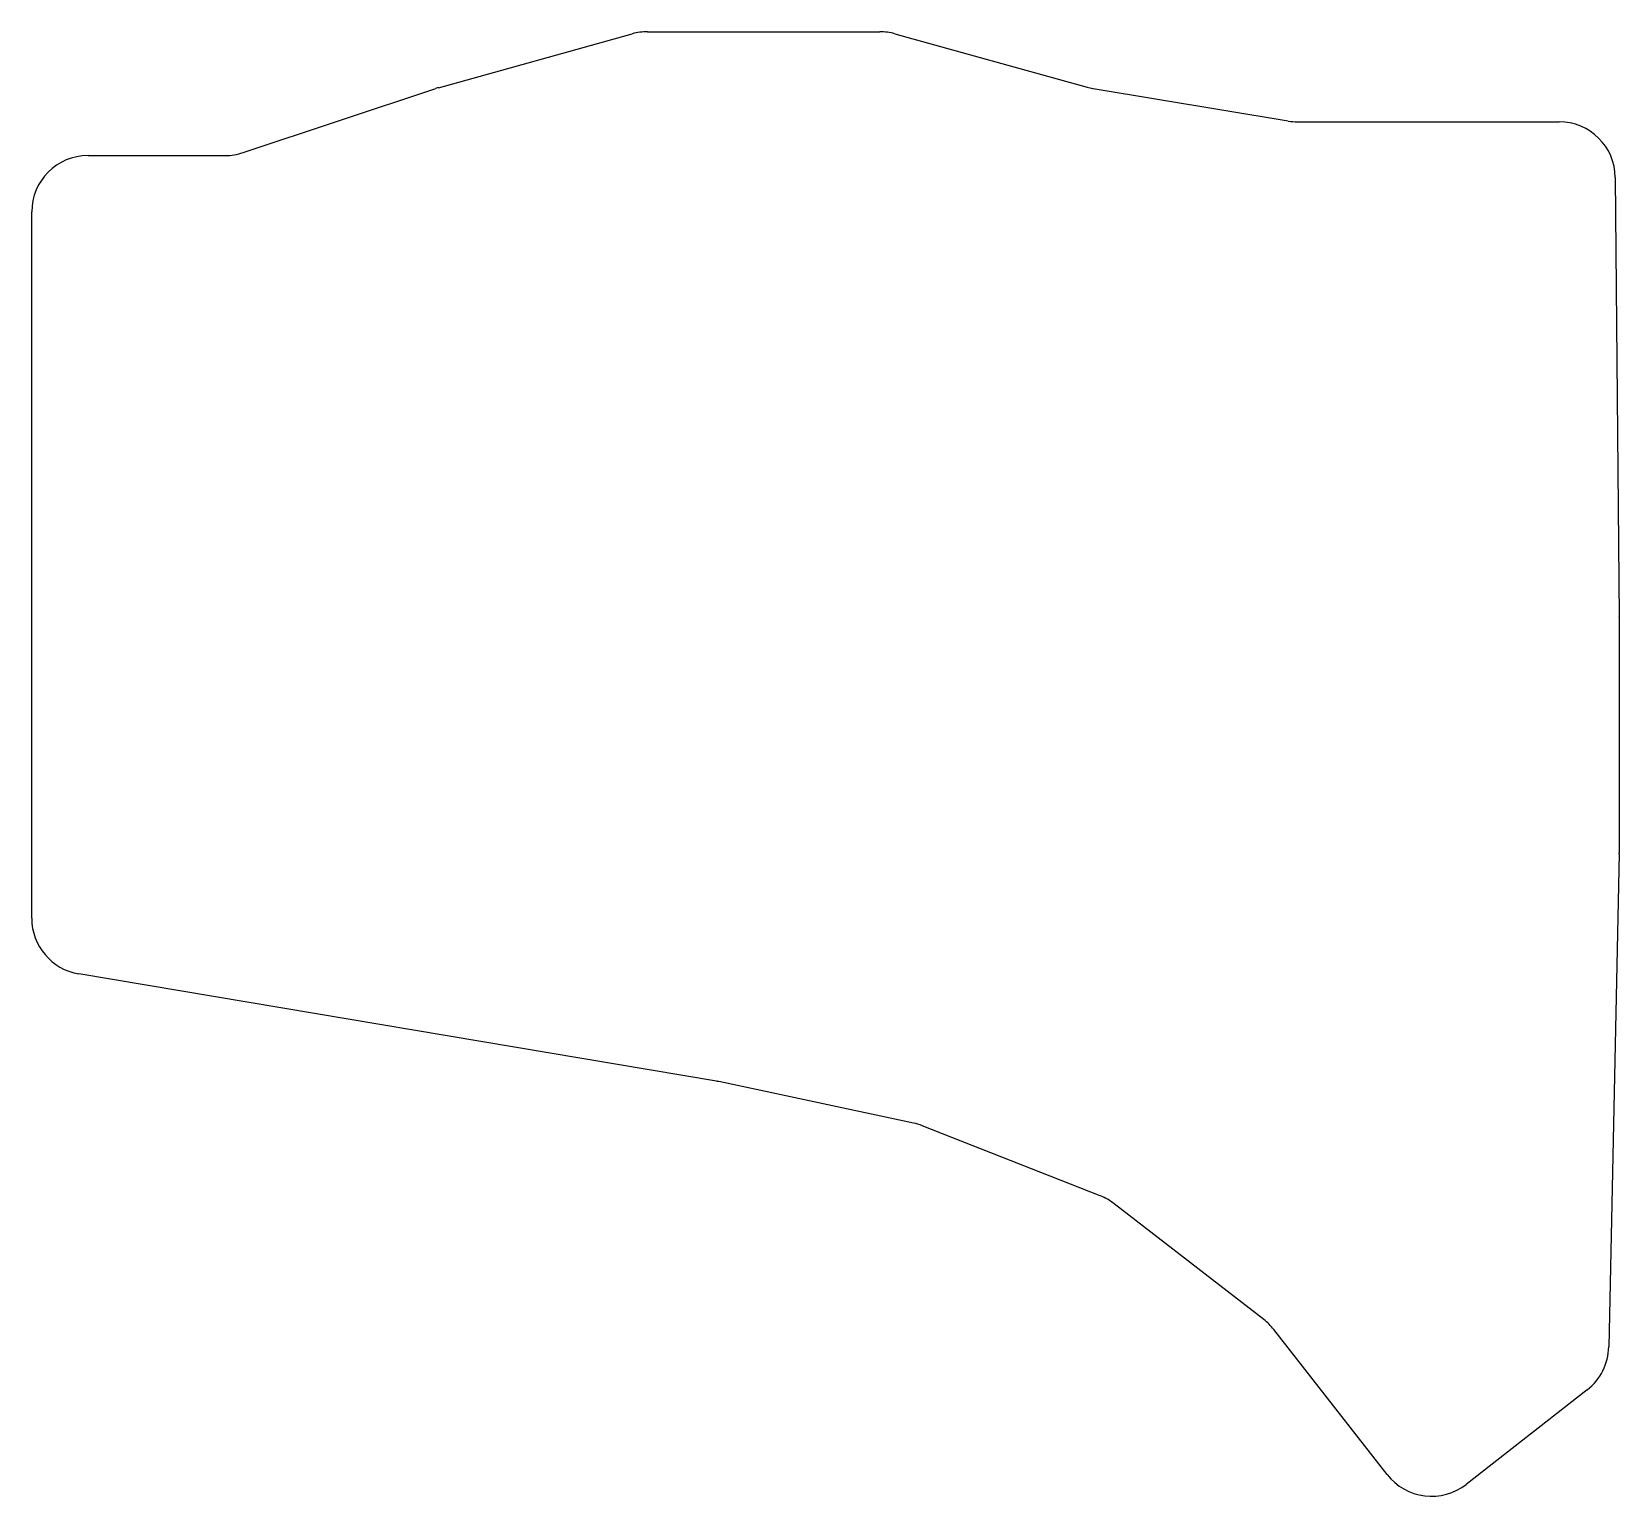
# Model space of a CAD drawing. Header units: millimetres. Extents: x 15 to 156, y -145 to -15.
import ezdxf

# ---------------------------------------------------------------- set-up
doc = ezdxf.new("R2010")
doc.units = ezdxf.units.MM

msp = doc.modelspace()

# ---------------------------------------------------------------- linework, layer by layer
at = {"linetype": 'CONTINUOUS'}
for p, q in [((51.12, -19.97), (68.34, -15.18)), ((69.68, -15), (90.32, -15)), ((91.66, -15.18), (108.74, -19.93)), ((33.77, -25.74), (50.88, -20.04)), ((109.26, -20.04), (126.59, -22.93)), ((127.41, -23), (150.65, -23)), ((20, -26), (32.19, -26)), ((155.65, -27.95), (156, -66.98)), ((15, -93.77), (15, -31)), ((156, -67.02), (156, -87.95)), ((156, -88.05), (155.07, -131.84)), ((75.81, -108.24), (19.17, -98.7)), ((93.31, -111.96), (76.03, -108.28)), ((109.91, -118.43), (94.1, -112.2)), ((124.43, -129.42), (111.14, -119.13)), ((135.39, -143.2), (125.31, -130.29)), ((153.15, -135.67), (142.41, -144.06))]:
    msp.add_line(p, q, dxfattribs=at)
for centre, start, end in [((69.68, -20), 90, 105.5241), ((90.32, -20), 74.4759, 90), ((52.46, -24.78), 105.5241, 108.435), ((110.08, -15.11), 254.4759, 260.5377), ((127.41, -18), 260.5377, 270), ((150.65, -28), 0.5209, 90), ((20, -31), 90, 180), ((32.19, -21), 270, 288.435), ((151, -67.02), 0, 0.5209), ((151, -87.95), 358.7789, 0), ((20, -93.77), 180, 260.4434), ((74.98, -113.17), 77.97, 80.4434), ((92.27, -116.85), 68.4912, 77.97), ((108.08, -123.08), 52.2492, 68.4912), ((121.37, -133.37), 38, 52.2492), ((150.07, -131.73), 308, 358.7789), ((139.33, -140.12), 218, 308)]:
    msp.add_arc(centre, 5, start, end, dxfattribs=at)

doc.saveas('drawing.dxf')
